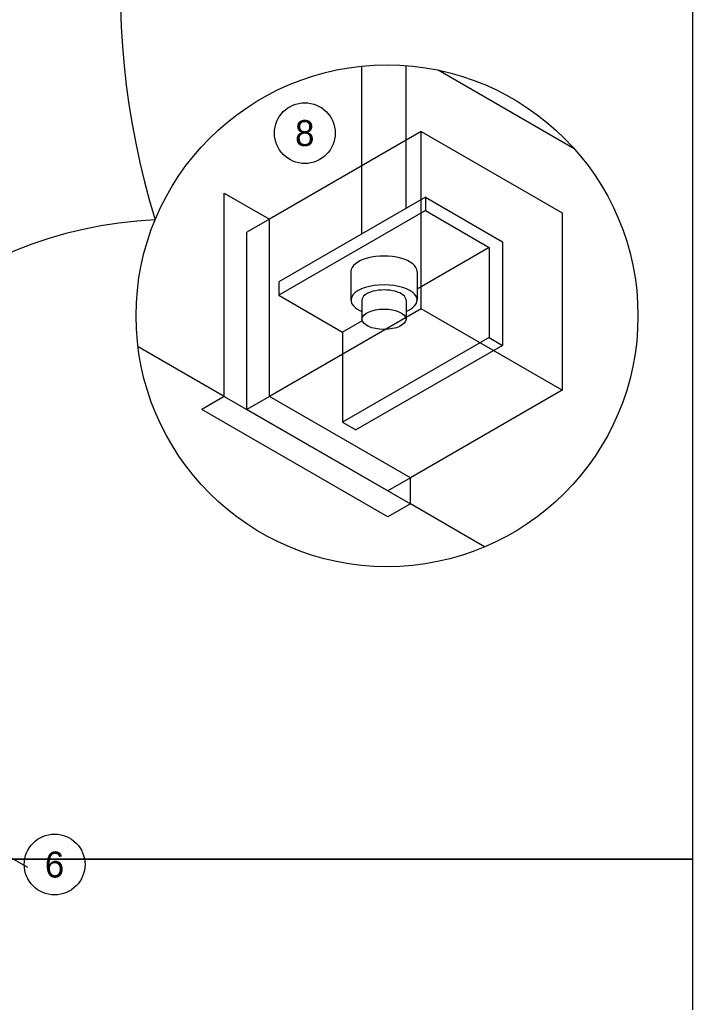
# Model space of a CAD drawing. Extents: x 10043 to 10176, y 9935 to 10141.
# Drawn here: x 10142.12 to 10159.36, y 10091.33 to 10116.52 of the extents above; entities that cross this region are included whole.
import ezdxf

# ---------------------------------------------------------------- set-up
doc = ezdxf.new("R2010")
doc.units = 0
for name, color, linetype in [('G-ANNO-SYMB', 7, 'Continuous'), ('G-DETL-GRID', 7, 'Continuous'), ('G-DETL-LINE', 7, 'Continuous'), ('G-DETL-TEXT', 7, 'Continuous')]:
    doc.layers.add(name, color=color, linetype=linetype)

msp = doc.modelspace()

# ---------------------------------------------------------------- linework, layer by layer
at = {"layer": 'G-ANNO-SYMB'}
for centre in [(10149.429, 10113.616), (10143.016, 10094.868)]:
    msp.add_circle(centre, 0.779, dxfattribs=at)
at = {"layer": 'G-DETL-GRID'}
for points in [[(10110.22, 10140.505), (10159.362, 10140.505), (10159.362, 10095.005), (10110.22, 10095.005)], [(10110.22, 10095.005), (10159.362, 10095.005), (10159.362, 10049.505), (10110.22, 10049.505)]]:
    msp.add_lwpolyline(points, close=True, dxfattribs=at)
at = {"layer": 'G-DETL-LINE'}
for p, q in [((10150.894, 10112.781), (10150.894, 10115.332)), ((10150.894, 10112.781), (10150.894, 10115.332)), ((10152.024, 10113.433), (10152.024, 10115.34)), ((10152.024, 10113.433), (10152.024, 10115.34)), ((10156.335, 10113.213), (10152.843, 10115.23)), ((10156.335, 10113.213), (10152.843, 10115.23)), ((10152.413, 10113.658), (10148.521, 10111.411)), ((10152.413, 10113.658), (10148.521, 10111.411)), ((10152.024, 10111.686), (10152.024, 10113.433)), ((10152.024, 10111.686), (10152.024, 10113.433)), ((10150.894, 10111.034), (10150.894, 10112.781)), ((10150.894, 10111.034), (10150.894, 10112.781)), ((10147.365, 10106.866), (10147.365, 10112.077)), ((10147.365, 10112.077), (10148.52, 10111.41)), ((10147.365, 10106.866), (10147.365, 10112.077)), ((10147.365, 10112.077), (10148.52, 10111.41)), ((10152.519, 10111.972), (10148.761, 10109.802)), ((10152.519, 10111.972), (10148.761, 10109.802)), ((10152.519, 10111.972), (10154.497, 10110.829)), ((10152.519, 10111.972), (10152.519, 10111.631)), ((10152.519, 10111.972), (10154.497, 10110.829)), ((10152.519, 10111.972), (10152.519, 10111.631)), ((10152.519, 10111.631), (10148.761, 10109.461)), ((10152.519, 10111.631), (10148.761, 10109.461)), ((10152.519, 10111.631), (10154.156, 10110.685)), ((10152.519, 10111.631), (10154.156, 10110.685)), ((10148.521, 10111.411), (10147.943, 10111.077)), ((10148.521, 10111.411), (10147.943, 10111.077)), ((10148.521, 10106.867), (10148.521, 10111.411)), ((10148.521, 10106.867), (10148.521, 10111.411)), ((10147.943, 10106.533), (10147.943, 10111.077)), ((10147.943, 10106.533), (10147.943, 10111.077)), ((10154.156, 10110.685), (10152.306, 10109.617)), ((10154.156, 10110.685), (10152.306, 10109.617)), ((10154.156, 10110.685), (10154.156, 10108.373)), ((10154.156, 10110.685), (10154.156, 10108.373)), ((10154.497, 10110.829), (10154.497, 10108.176)), ((10154.497, 10110.829), (10154.497, 10108.176)), ((10150.612, 10110.073), (10150.612, 10109.336)), ((10150.612, 10110.073), (10150.612, 10109.336)), ((10152.306, 10110.073), (10152.306, 10109.336)), ((10152.306, 10110.073), (10152.306, 10109.336)), ((10148.761, 10109.802), (10148.761, 10109.461)), ((10148.761, 10109.802), (10148.761, 10109.461)), ((10148.761, 10109.461), (10150.399, 10108.516)), ((10148.761, 10109.461), (10150.399, 10108.516)), ((10150.894, 10109.336), (10150.894, 10108.845)), ((10150.894, 10109.336), (10150.894, 10108.845)), ((10152.024, 10109.336), (10152.024, 10108.845)), ((10152.024, 10109.336), (10152.024, 10108.845)), ((10152.413, 10109.114), (10148.521, 10106.867)), ((10152.413, 10109.114), (10148.521, 10106.867)), ((10150.901, 10108.805), (10150.399, 10108.516)), ((10150.901, 10108.805), (10150.399, 10108.516)), ((10150.399, 10108.516), (10150.399, 10106.204)), ((10150.399, 10108.516), (10150.399, 10106.204)), ((10154.156, 10108.373), (10150.399, 10106.204)), ((10154.156, 10108.373), (10150.399, 10106.204)), ((10154.156, 10108.373), (10154.497, 10108.176)), ((10154.156, 10108.373), (10154.497, 10108.176)), ((10147.365, 10106.866), (10145.159, 10108.14)), ((10147.365, 10106.866), (10145.159, 10108.14)), ((10154.497, 10108.176), (10150.74, 10106.007)), ((10154.497, 10108.176), (10150.74, 10106.007)), ((10147.365, 10106.866), (10146.787, 10106.532)), ((10147.365, 10106.866), (10146.787, 10106.532)), ((10147.365, 10106.866), (10152.136, 10104.112)), ((10147.365, 10106.866), (10152.136, 10104.112)), ((10148.521, 10106.867), (10147.943, 10106.533)), ((10148.521, 10106.867), (10147.943, 10106.533)), ((10152.137, 10104.777), (10148.521, 10106.865)), ((10152.137, 10104.777), (10148.521, 10106.865)), ((10156.029, 10107.026), (10152.135, 10104.778)), ((10156.029, 10107.026), (10152.135, 10104.778)), ((10151.558, 10103.778), (10146.787, 10106.532)), ((10151.558, 10103.778), (10146.787, 10106.532)), ((10151.559, 10104.445), (10147.943, 10106.533)), ((10151.559, 10104.445), (10147.943, 10106.533)), ((10150.399, 10106.204), (10150.74, 10106.007)), ((10150.399, 10106.204), (10150.74, 10106.007)), ((10152.135, 10104.778), (10151.559, 10104.445)), ((10152.135, 10104.778), (10151.559, 10104.445)), ((10152.136, 10104.112), (10152.136, 10104.778)), ((10152.136, 10104.112), (10152.136, 10104.778)), ((10152.136, 10104.112), (10151.558, 10103.778)), ((10152.136, 10104.112), (10151.558, 10103.778)), ((10154.038, 10103.014), (10152.136, 10104.112)), ((10154.038, 10103.014), (10152.136, 10104.112))]:
    msp.add_line(p, q, dxfattribs=at)
msp.add_lwpolyline([(10156.029, 10107.026), (10152.413, 10109.114), (10152.413, 10113.658), (10156.029, 10111.57)], close=True, dxfattribs=at)
msp.add_lwpolyline([(10156.029, 10107.026), (10152.413, 10109.114), (10152.413, 10113.658), (10156.029, 10111.57)], close=True, dxfattribs=at)
for centre, major_axis, start_param, end_param in [((10151.459, 10110.073), (-0.847, 0), 3.137491, 6.287287), ((10151.459, 10110.073), (-0.847, 0), 3.137491, 6.287287), ((10151.459, 10109.336), (-0.847, 0), 2.300516, 7.124262), ((10151.459, 10109.336), (-0.847, 0), 2.300516, 7.124262), ((10151.459, 10109.336), (-0.565, 0), 3.137491, 6.287287), ((10151.459, 10109.336), (-0.565, 0), 3.137491, 6.287287)]:
    msp.add_ellipse(centre, major_axis=major_axis, ratio=0.460797, start_param=start_param, end_param=end_param, dxfattribs=at)
msp.add_ellipse((10151.459, 10108.845), major_axis=(-0.565, 0), ratio=0.460797, dxfattribs=at)
msp.add_ellipse((10151.459, 10108.845), major_axis=(-0.565, 0), ratio=0.460797, dxfattribs=at)
at = {"layer": 'G-DETL-TEXT'}
msp.add_line((10142.329, 10094.794), (10140.378, 10095.896), dxfattribs=at)
msp.add_circle((10151.536, 10108.934), 6.432, dxfattribs=at)
for centre, radius, start, end in [((10164.714, 10117.308), 20.014, 151.243, 197.1832), ((10164.714, 10117.308), 20.014, 151.243, 197.1832), ((10146.103, 10100.578), 10.828, 92.6951, 169.6737), ((10146.103, 10100.578), 10.828, 92.6951, 169.6737)]:
    msp.add_arc(centre, radius, start, end, dxfattribs=at)

# ---------------------------------------------------------------- texts
at = {"layer": 'G-ANNO-SYMB'}
for s, p in [('8', (10149.179, 10113.283)), ('6', (10142.766, 10094.534))]:
    msp.add_text(s, height=0.667, dxfattribs=at).set_placement(p)

doc.saveas('drawing.dxf')
